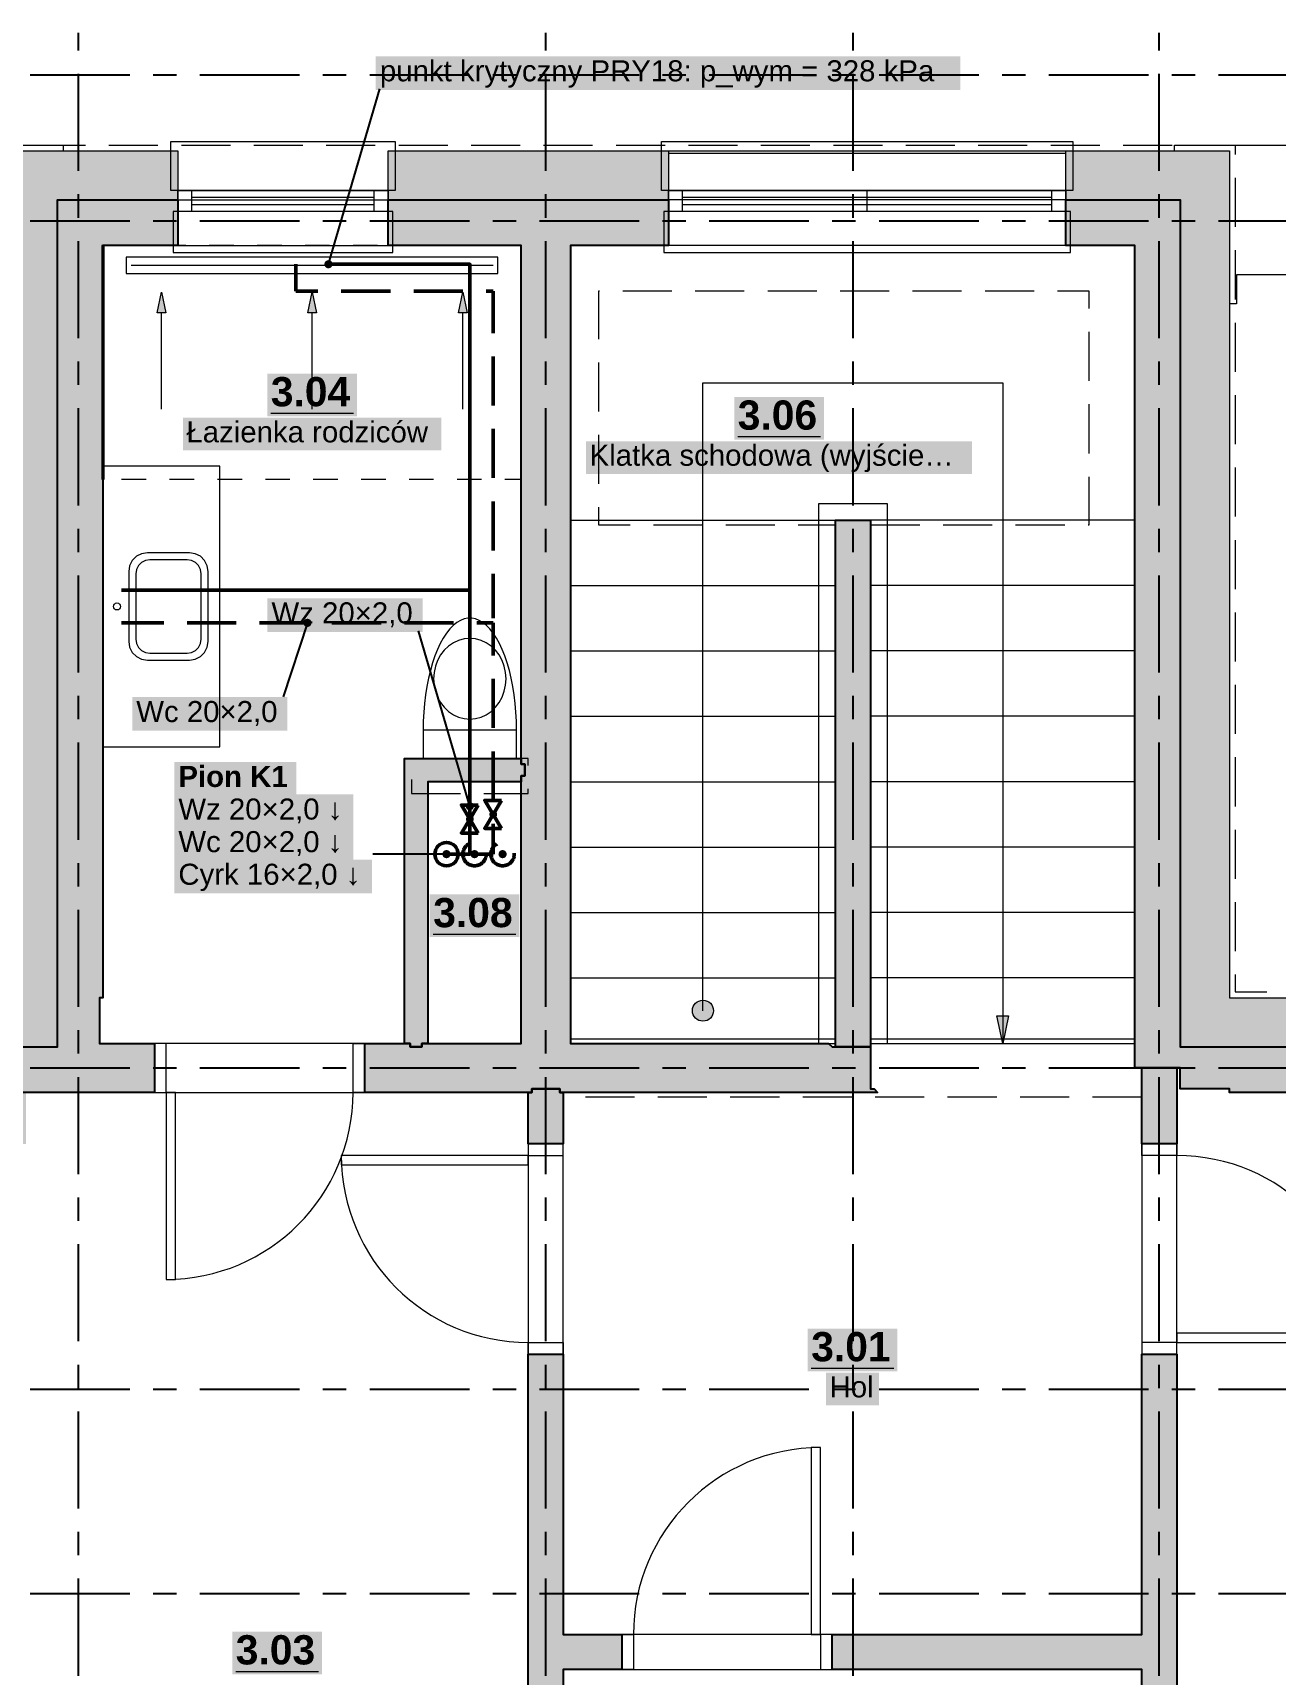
# Model space of a CAD drawing. Header units: metres. Extents: x -3.2 to 18.6, y -2.1 to 9.6.
# Drawn here: x 3.68 to 9, y 2.53 to 9.56 of the extents above; entities that cross this region are included whole.
import ezdxf

# ---------------------------------------------------------------- set-up
doc = ezdxf.new("R2010")
doc.units = ezdxf.units.M
for name, pattern in [('KRESKOWA', [5.25, 4.2, -1.05]), ('KRESKOWA_DROBNA', [3.15, 2.1, -1.05]), ('PUNKTOWA', [10.5, 8.4, -1.05, 0, -1.05]), ('PUNKTOWA_KROTKA', [6.3, 4.2, -1.05, 0, -1.05])]:
    doc.linetypes.add(name, pattern=pattern)
doc.layers.add('A-MASKA', color=7, linetype='Continuous', lineweight=18)
doc.layers.add('S-OPISY', color=2, linetype='Continuous', lineweight=25)
for name, color, linetype, lineweight, true_color in [('I-OSIE', 8, 'PUNKTOWA', 18, 0x7a7a7a), ('I-PODKLAD', 8, 'Continuous', 18, 0x9a9a9a), ('I-PODKLAD-SCIANY', 8, 'Continuous', 25, 0x6e6e6e), ('I-PODKLAD-WYPELN', 254, 'Continuous', 18, 0xe6e6e6), ('I-POMIESZCZENIA', 8, 'Continuous', 25, 0x4a4a4a), ('S-CWU', 1, 'KRESKOWA', 35, 0xd00000), ('S-CYRK', 6, 'PUNKTOWA_KROTKA', 25, 0xb000b0), ('S-URZADZENIA', 2, 'Continuous', 35, 0x303030), ('S-WODA', 5, 'Continuous', 35, 0x0050c8)]:
    doc.layers.add(name, color=color, linetype=linetype, lineweight=lineweight, true_color=true_color)
doc.styles.add('PL_ARIAL', font='arial.ttf')
doc.styles.add('PL_ARIAL_B', font='arialbd.ttf')

msp = doc.modelspace()

# ---------------------------------------------------------------- hatches: boundary and pattern name
at = {"layer": 'A-MASKA', "true_color": 0xffffff}
for points in [[(5.1475, 9.3105), (7.6486, 9.3105), (7.6486, 9.4553), (5.1475, 9.4553)], [(4.6832, 7.9145), (5.0668, 7.9145), (5.0668, 8.097), (4.6832, 8.097)], [(6.6812, 7.8144), (7.0648, 7.8144), (7.0648, 7.9969), (6.6812, 7.9969)], [(4.3219, 7.7677), (5.4281, 7.7677), (5.4281, 7.9075), (4.3219, 7.9075)], [(6.0474, 7.6676), (7.6986, 7.6676), (7.6986, 7.8074), (6.0474, 7.8074)], [(4.6835, 6.9905), (5.3475, 6.9905), (5.3475, 7.1353), (4.6835, 7.1353)], [(4.105, 6.5681), (4.769, 6.5681), (4.769, 6.7129), (4.105, 6.7129)], [(4.2851, 6.2902), (4.8071, 6.2902), (4.8071, 6.435), (4.2851, 6.435)], [(4.2851, 6.1507), (5.0508, 6.1507), (5.0508, 6.2955), (4.2851, 6.2955)], [(4.2851, 6.0112), (5.0508, 6.0112), (5.0508, 6.156), (4.2851, 6.156)], [(4.2851, 5.8717), (5.1308, 5.8717), (5.1308, 6.0165), (4.2851, 6.0165)], [(5.3782, 5.685), (5.7618, 5.685), (5.7618, 5.8675), (5.3782, 5.8675)], [(6.9957, 3.827), (7.3793, 3.827), (7.3793, 4.0095), (6.9957, 4.0095)], [(7.0744, 3.6802), (7.3006, 3.6802), (7.3006, 3.82), (7.0744, 3.82)], [(4.5332, 2.5295), (4.9168, 2.5295), (4.9168, 2.712), (4.5332, 2.712)]]:
    msp.add_hatch(color=7, dxfattribs=at).paths.add_polyline_path(points)
at = {"layer": 'I-PODKLAD-WYPELN', "true_color": 0xe4e4e4}
h = msp.add_hatch(color=7, dxfattribs=at)
h.paths.add_polyline_path([(-0.86, 4.985), (-0.86, 4.985), (-0.86, 3.7), (-0.86, 3.7), (-0.86, 3.7), (-0.885, 3.7), (-0.885, 3.7), (-0.885, 3.7), (-0.885, 3.7), (-1.1, 3.7), (-1.1, 3.7), (-1.1, 3.7), (-1.1, 3.7), (-1.1, 3.7), (-1.1, 3.7), (-1.1, 3.7), (-1.1, 3.7), (-1.296, 3.7), (-1.296, 3.7), (-1.296, 3.7), (-1.296, 3.7), (-1.3, 3.7), (-1.3, 5.425), (-1.3, 5.425), (-1.3, 5.425), (-1.3, 5.425), (3.575, 5.425), (3.575, 9.05), (4.3, 9.05), (4.3, 8.84), (4.3, 8.645), (3.98, 8.645), (3.98, 5.425), (3.965, 5.425), (3.965, 5.425), (3.965, 5.425), (3.965, 5.425), (3.965, 5.425), (3.965, 5.425), (3.965, 5.425), (3.965, 5.425), (3.965, 5.425), (3.965, 5.425), (3.965, 5.425), (3.965, 5.23), (3.965, 5.23), (3.965, 5.23), (3.965, 5.23), (3.965, 5.23), (4.2, 5.23), (4.2, 5.23), (4.2, 5.23), (4.2, 5.23), (4.2, 5.23), (4.2, 5.035), (4.2, 5.035), (4.2, 5.035), (4.2, 5.02), (4.2, 5.02), (4.2, 5.02), (3.875, 5.02), (3.875, 5.02), (3.875, 5.02), (3.875, 5.02), (3.875, 5.02), (3.65, 5.02), (3.65, 5.02), (3.65, 5.02), (3.65, 4.8), (3.65, 4.8), (3.65, 4.8), (3.635, 4.8), (3.635, 4.8), (3.635, 4.8), (3.635, 4.8), (3.5, 4.8), (3.5, 4.8), (3.5, 4.8), (3.5, 4.8), (3.5, 4.8), (3.5, 5.02), (3.5, 5.02), (3.5, 5.02), (3.5, 5.02), (3.5, 5.02), (-0.895, 5.02), (-0.895, 5.02), (-0.895, 5.02), (-0.8975, 5.0225), (-0.885, 5.01), (-0.885, 5.01), (-0.885, 5.01), (-0.86, 4.985)])
h.paths.add_polyline_path([(3.875, 5.215), (3.875, 5.215), (3.875, 5.215), (3.875, 5.215), (3.875, 5.215), (3.875, 5.215), (3.875, 5.215), (3.875, 5.215)], flags=0)
h.paths.add_polyline_path([(3.875, 5.035), (3.875, 5.035), (3.875, 5.035)], flags=0)
h.paths.add_polyline_path([(-1.1, 5.225), (-1.1, 5.225), (-1.1, 5.225), (-1.1, 5.215), (-1.1, 5.215), (-1.1, 5.215), (-1.1, 5.215), (-1.1, 5.215), (-1.09, 5.215), (-1.09, 5.215), (-1.09, 5.215)], flags=0)
h.paths.add_polyline_path([(-0.9, 5.215), (-0.9, 5.215), (-0.9, 5.215), (-0.9, 5.215), (-0.9, 5.215), (-0.9, 5.215), (-0.9, 5.215), (-0.9, 5.215)], flags=0)
h.paths.add_polyline_path([(-1.296, 5.421), (-1.296, 5.421), (-1.296, 5.421), (-1.296, 5.421), (-1.29, 5.415)], flags=0)
h.paths.add_polyline_path([(-1.2129, 5.3379), (-1.116, 5.241), (-1.1004, 5.2254), (-1.29, 5.415)], flags=0)
h.paths.add_polyline_path([(3.785, 5.425), (3.785, 5.425), (3.785, 5.425), (3.785, 5.425)], flags=0)
h.paths.add_polyline_path([(3.785, 5.215), (3.785, 5.215), (3.785, 5.215), (3.785, 5.215)], flags=0)
h = msp.add_hatch(color=7, dxfattribs=at)
h.paths.add_polyline_path([(5.1, 5.02), (5.1, 5.035), (5.1, 5.035), (5.1, 5.035), (5.1, 5.035), (5.1, 5.23), (5.1, 5.23), (5.1, 5.23), (5.1, 5.23), (5.1, 5.23), (5.27, 5.23), (5.27, 6.45), (5.77, 6.45), (5.77, 8.645), (5.77, 8.645), (5.77, 8.645), (5.77, 8.645), (5.77, 8.645), (5.2, 8.645), (5.2, 8.84), (5.2, 9.05), (6.4, 9.05), (6.4, 8.84), (6.4, 8.645), (5.98, 8.645), (5.98, 8.645), (5.98, 8.645), (5.98, 5.23), (5.98, 5.23), (5.98, 5.23), (7.085, 5.23), (7.085, 5.23), (7.085, 5.23), (7.085, 5.23), (7.085, 5.23), (7.1, 5.215), (7.1, 5.215), (7.1, 5.215), (7.1, 5.215), (7.1, 5.215), (7.1, 5.215), (7.1, 5.215), (7.1, 5.215), (7.1, 5.215), (7.1, 5.215), (7.1, 5.215), (7.1, 5.215), (7.115, 5.215), (7.115, 7.47), (7.265, 7.47), (7.265, 5.215), (7.265, 5.215), (7.265, 5.215), (7.265, 5.215), (7.265, 5.215), (7.265, 5.215), (7.265, 5.035), (7.265, 5.035), (7.265, 5.035), (7.265, 5.035), (7.265, 5.035), (7.265, 5.035), (7.265, 5.035), (7.265, 5.035), (7.265, 5.035), (7.265, 5.035), (7.265, 5.035), (7.265, 5.035), (7.265, 5.035), (7.265, 5.035), (7.265, 5.035), (7.265, 5.035), (7.265, 5.035), (7.28, 5.035), (7.28, 5.035), (7.28, 5.035), (7.295, 5.02), (7.295, 5.02), (7.295, 5.02), (5.95, 5.02), (5.95, 5.02), (5.95, 5.02), (5.95, 4.8), (5.95, 4.8), (5.95, 4.8), (5.935, 4.8), (5.935, 4.8), (5.935, 4.8), (5.935, 4.8), (5.8, 4.8), (5.8, 4.8), (5.8, 4.8), (5.8, 4.8), (5.8, 4.8), (5.8, 5.02), (5.8, 5.02), (5.8, 5.02), (5.8, 5.02), (5.8, 5.02), (5.1, 5.02), (5.1, 5.02)])
h.paths.add_polyline_path([(5.77, 5.23), (5.77, 5.23), (5.77, 6.35), (5.37, 6.35), (5.37, 5.23), (5.77, 5.23), (5.77, 5.23), (5.77, 5.23)], flags=0)
h = msp.add_hatch(color=7, dxfattribs=at)
h.paths.add_polyline_path([(8.8, 5.02), (8.8, 5.02), (8.8, 5.035), (8.8, 5.035), (8.8, 5.035), (8.8, 5.035), (8.8, 5.035), (8.8, 5.035), (8.8, 5.035), (8.8, 5.035), (8.8, 5.035), (8.8, 5.035), (8.8, 5.035), (8.8, 5.035), (8.8, 5.035), (8.8, 5.035), (8.8, 5.035), (8.8, 5.035), (8.8, 5.035), (8.59, 5.035), (8.59, 5.035), (8.59, 5.035), (8.59, 5.125), (8.59, 5.125), (8.59, 5.125), (8.575, 5.125), (8.575, 4.8), (8.56, 4.8), (8.425, 4.8), (8.425, 5.125), (8.395, 5.125), (8.395, 5.125), (8.395, 5.125), (8.395, 8.645), (8.395, 8.645), (8.395, 8.645), (8.395, 8.645), (8.1, 8.645), (8.1, 8.84), (8.1, 9.05), (8.8, 9.05), (8.8, 5.425), (8.8, 5.425), (8.8, 5.425), (12.3, 5.425), (12.3, 5.425), (12.3, 5.425), (12.3, 5.425), (12.3, 3.1), (12.29, 3.1), (12.09, 3.1), (12.09, 3.1), (12.09, 3.1), (12.09, 3.1), (11.895, 3.1), (11.895, 3.1), (11.895, 3.1), (11.895, 5.02), (11.895, 5.02), (11.895, 5.02), (11.895, 5.02), (11.895, 5.02), (11.895, 5.02), (8.8, 5.02)])
h.paths.add_polyline_path([(11.91, 5.215), (11.91, 5.215), (11.91, 5.215), (11.91, 5.215), (11.91, 5.215)], flags=0)
h.paths.add_polyline_path([(12.09, 5.215), (12.09, 5.215), (12.09, 5.215), (12.09, 5.215), (12.09, 5.215), (12.09, 5.215)], flags=0)
h.paths.add_polyline_path([(8.59, 5.215), (8.59, 5.215), (8.59, 5.215), (8.59, 5.215)], flags=0)
h.paths.add_polyline_path([(8.8, 5.215), (8.8, 5.215), (8.8, 5.215), (8.8, 5.215)], flags=0)
h.paths.add_polyline_path([(8.41, 8.66), (8.41, 8.66), (8.41, 8.66), (8.41, 8.66)], flags=0)
h.paths.add_polyline_path([(8.59, 8.66), (8.59, 8.66), (8.59, 8.66), (8.59, 8.66)], flags=0)
at = {"layer": 'I-PODKLAD-WYPELN', "true_color": 0xcfcfcf}
for points in [[(4.23, 8.445), (4.2487, 8.357), (4.2113, 8.357)], [(4.875, 8.445), (4.8937, 8.357), (4.8563, 8.357)], [(5.52, 8.445), (5.5387, 8.357), (5.5013, 8.357)], [(7.83, 5.2301), (7.8051, 5.3475), (7.8549, 5.3475)]]:
    msp.add_hatch(color=7, dxfattribs=at).paths.add_polyline_path(points)
at = {"layer": 'I-PODKLAD-WYPELN', "true_color": 0xffffff}
msp.add_hatch(color=7, dxfattribs=at).paths.add_polyline_path([(6.5925, 5.37), (6.5923, 5.3656), (6.5916, 5.3612), (6.5906, 5.3569), (6.5891, 5.3528), (6.5872, 5.3488), (6.5849, 5.345), (6.5823, 5.3415), (6.5793, 5.3382), (6.576, 5.3352), (6.5725, 5.3326), (6.5687, 5.3303), (6.5647, 5.3284), (6.5606, 5.3269), (6.5563, 5.3259), (6.5519, 5.3252), (6.5475, 5.325), (6.5431, 5.3252), (6.5387, 5.3259), (6.5344, 5.3269), (6.5303, 5.3284), (6.5263, 5.3303), (6.5225, 5.3326), (6.519, 5.3352), (6.5157, 5.3382), (6.5127, 5.3415), (6.5101, 5.345), (6.5078, 5.3488), (6.5059, 5.3528), (6.5044, 5.3569), (6.5034, 5.3612), (6.5027, 5.3656), (6.5025, 5.37), (6.5027, 5.3744), (6.5034, 5.3788), (6.5044, 5.3831), (6.5059, 5.3872), (6.5078, 5.3912), (6.5101, 5.395), (6.5127, 5.3985), (6.5157, 5.4018), (6.519, 5.4048), (6.5225, 5.4074), (6.5263, 5.4097), (6.5303, 5.4116), (6.5344, 5.4131), (6.5387, 5.4141), (6.5431, 5.4148), (6.5475, 5.415), (6.5519, 5.4148), (6.5563, 5.4141), (6.5606, 5.4131), (6.5647, 5.4116), (6.5687, 5.4097), (6.5725, 5.4074), (6.576, 5.4048), (6.5793, 5.4018), (6.5823, 5.3985), (6.5849, 5.395), (6.5872, 5.3912), (6.5891, 5.3872), (6.5906, 5.3831), (6.5916, 5.3788), (6.5923, 5.3744)])
at = {"layer": 'I-PODKLAD-WYPELN', "true_color": 0xe4e4e4}
h = msp.add_hatch(color=7, dxfattribs=at)
h.paths.add_polyline_path([(5.3, 0.105), (5.8, 0.105), (5.8, 0.105), (5.8, 0.105), (5.8, 0.105), (5.8, 0.105), (5.8, 2.625), (5.8, 2.625), (5.8, 2.625), (5.8, 2.625), (5.8, 2.625), (5.8, 2.625), (5.8, 2.625), (5.8, 2.625), (5.8, 2.625), (5.8, 3.9), (5.8, 3.9), (5.8, 3.9), (5.8, 3.9), (5.8, 3.9), (5.935, 3.9), (5.935, 3.9), (5.935, 3.9), (5.95, 3.9), (5.95, 3.9), (5.95, 3.9), (5.95, 2.7), (6.2, 2.7), (6.2, 2.565), (6.2, 2.55), (5.95, 2.55), (5.95, 0.105), (5.95, 0.105), (5.95, 0.105), (8.425, 0.105), (8.425, 2.55), (7.1, 2.55), (7.1, 2.565), (7.1, 2.7), (8.425, 2.7), (8.425, 3.9), (8.56, 3.9), (8.575, 3.9), (8.575, 2.625), (8.575, 0.105), (9, 0.105), (9, 0.105), (9, 0.105), (9, -0.09), (9, -0.09), (9, -0.09), (9, -0.09), (9, -0.29), (9, -0.3), (5.3, -0.3), (5.3, -0.29), (5.3, -0.09), (5.3, -0.09), (5.3, -0.09), (5.3, -0.09), (5.3, 0.105), (5.3, 0.105)])
h.paths.add_polyline_path([(5.935, 2.625), (5.935, 2.625), (5.935, 2.625), (5.935, 2.625), (5.935, 2.625), (5.935, 2.625), (5.935, 2.625), (5.935, 2.625), (5.935, 2.625)], flags=0)
at = {"layer": 'S-CWU', "true_color": 0x000000}
msp.add_hatch(color=7, dxfattribs=at).paths.add_polyline_path([(5.5875, 6.04), (5.5869, 6.0445), (5.5852, 6.0488), (5.5824, 6.0524), (5.5788, 6.0552), (5.5745, 6.0569), (5.57, 6.0575), (5.5655, 6.0569), (5.5613, 6.0552), (5.5576, 6.0524), (5.5548, 6.0488), (5.5531, 6.0445), (5.5525, 6.04), (5.5531, 6.0355), (5.5548, 6.0312), (5.5576, 6.0276), (5.5613, 6.0248), (5.5655, 6.0231), (5.57, 6.0225), (5.5745, 6.0231), (5.5788, 6.0248), (5.5824, 6.0276), (5.5852, 6.0312), (5.5869, 6.0355)])
at = {"layer": 'S-CYRK', "true_color": 0x000000}
msp.add_hatch(color=7, dxfattribs=at).paths.add_polyline_path([(5.7075, 6.04), (5.7069, 6.0445), (5.7052, 6.0488), (5.7024, 6.0524), (5.6988, 6.0552), (5.6945, 6.0569), (5.69, 6.0575), (5.6855, 6.0569), (5.6813, 6.0552), (5.6776, 6.0524), (5.6748, 6.0488), (5.6731, 6.0445), (5.6725, 6.04), (5.6731, 6.0355), (5.6748, 6.0312), (5.6776, 6.0276), (5.6813, 6.0248), (5.6855, 6.0231), (5.69, 6.0225), (5.6945, 6.0231), (5.6988, 6.0248), (5.7024, 6.0276), (5.7052, 6.0312), (5.7069, 6.0355)])
at = {"layer": 'S-OPISY', "true_color": 0x000000}
for points in [[(4.9625, 8.565), (4.9619, 8.5695), (4.9602, 8.5737), (4.9574, 8.5774), (4.9538, 8.5802), (4.9495, 8.5819), (4.945, 8.5825), (4.9405, 8.5819), (4.9363, 8.5802), (4.9326, 8.5774), (4.9298, 8.5737), (4.9281, 8.5695), (4.9275, 8.565), (4.9281, 8.5605), (4.9298, 8.5563), (4.9326, 8.5526), (4.9363, 8.5498), (4.9405, 8.5481), (4.945, 8.5475), (4.9495, 8.5481), (4.9538, 8.5498), (4.9574, 8.5526), (4.9602, 8.5563), (4.9619, 8.5605)], [(4.8725, 7.03), (4.8719, 7.0345), (4.8702, 7.0387), (4.8674, 7.0424), (4.8638, 7.0452), (4.8595, 7.0469), (4.855, 7.0475), (4.8505, 7.0469), (4.8463, 7.0452), (4.8426, 7.0424), (4.8398, 7.0387), (4.8381, 7.0345), (4.8375, 7.03), (4.8381, 7.0255), (4.8398, 7.0212), (4.8426, 7.0176), (4.8463, 7.0148), (4.8505, 7.0131), (4.855, 7.0125), (4.8595, 7.0131), (4.8638, 7.0148), (4.8674, 7.0176), (4.8702, 7.0212), (4.8719, 7.0255)], [(5.5675, 6.245), (5.5669, 6.2495), (5.5652, 6.2538), (5.5624, 6.2574), (5.5587, 6.2602), (5.5545, 6.2619), (5.55, 6.2625), (5.5455, 6.2619), (5.5412, 6.2602), (5.5376, 6.2574), (5.5348, 6.2538), (5.5331, 6.2495), (5.5325, 6.245), (5.5331, 6.2405), (5.5348, 6.2363), (5.5376, 6.2326), (5.5412, 6.2298), (5.5455, 6.2281), (5.55, 6.2275), (5.5545, 6.2281), (5.5587, 6.2298), (5.5624, 6.2326), (5.5652, 6.2363), (5.5669, 6.2405)], [(5.5875, 6.04), (5.5869, 6.0445), (5.5852, 6.0488), (5.5824, 6.0524), (5.5788, 6.0552), (5.5745, 6.0569), (5.57, 6.0575), (5.5655, 6.0569), (5.5613, 6.0552), (5.5576, 6.0524), (5.5548, 6.0488), (5.5531, 6.0445), (5.5525, 6.04), (5.5531, 6.0355), (5.5548, 6.0312), (5.5576, 6.0276), (5.5613, 6.0248), (5.5655, 6.0231), (5.57, 6.0225), (5.5745, 6.0231), (5.5788, 6.0248), (5.5824, 6.0276), (5.5852, 6.0312), (5.5869, 6.0355)]]:
    msp.add_hatch(color=7, dxfattribs=at).paths.add_polyline_path(points)
at = {"layer": 'S-URZADZENIA', "true_color": 0x000000}
for points in [[(5.5668, 6.19), (5.5655, 6.1964), (5.5619, 6.2019), (5.5564, 6.2055), (5.55, 6.2068), (5.5436, 6.2055), (5.5381, 6.2019), (5.5345, 6.1964), (5.5332, 6.19), (5.5345, 6.1836), (5.5381, 6.1781), (5.5436, 6.1745), (5.55, 6.1732), (5.5564, 6.1745), (5.5619, 6.1781), (5.5655, 6.1836)], [(5.6668, 6.21), (5.6655, 6.2164), (5.6619, 6.2219), (5.6564, 6.2255), (5.65, 6.2268), (5.6436, 6.2255), (5.6381, 6.2219), (5.6345, 6.2164), (5.6332, 6.21), (5.6345, 6.2036), (5.6381, 6.1981), (5.6436, 6.1945), (5.65, 6.1932), (5.6564, 6.1945), (5.6619, 6.1981), (5.6655, 6.2036)]]:
    msp.add_hatch(color=7, dxfattribs=at).paths.add_polyline_path(points)
at = {"layer": 'S-WODA', "true_color": 0x000000}
msp.add_hatch(color=7, dxfattribs=at).paths.add_polyline_path([(5.4675, 6.04), (5.4669, 6.0445), (5.4652, 6.0488), (5.4624, 6.0524), (5.4588, 6.0552), (5.4545, 6.0569), (5.45, 6.0575), (5.4455, 6.0569), (5.4413, 6.0552), (5.4376, 6.0524), (5.4348, 6.0488), (5.4331, 6.0445), (5.4325, 6.04), (5.4331, 6.0355), (5.4348, 6.0312), (5.4376, 6.0276), (5.4413, 6.0248), (5.4455, 6.0231), (5.45, 6.0225), (5.4545, 6.0231), (5.4588, 6.0248), (5.4624, 6.0276), (5.4652, 6.0312), (5.4669, 6.0355)])

# ---------------------------------------------------------------- linework, layer by layer
at = {"layer": 'I-OSIE', "linetype": 'PUNKTOWA', "lineweight": 25, "ltscale": 0.049477, "flags": 128}
for points in [[(3.875, -1.77), (3.875, 9.5553)], [(5.875, -1.77), (5.875, 9.5553)], [(7.19, -1.77), (7.19, 9.5553)], [(8.5, -1.77), (8.5, 9.5553)]]:
    msp.add_lwpolyline(points, dxfattribs=at)
at = {"layer": 'I-OSIE', "linetype": 'PUNKTOWA', "lineweight": 25, "ltscale": 0.050773, "flags": 128}
for points in [[(-2.87, 9.375), (13.55, 9.375)], [(-2.87, 8.75), (13.55, 8.75)], [(-2.87, 5.125), (13.55, 5.125)], [(-2.87, 3.75), (13.55, 3.75)], [(-2.87, 2.875), (13.55, 2.875)]]:
    msp.add_lwpolyline(points, dxfattribs=at)
at = {"layer": 'I-PODKLAD', "linetype": 'KRESKOWA', "lineweight": 13, "ltscale": 0.05, "flags": 128}
for points in [[(-1.335, 5.4255), (-1.335, 5.45), (3.55, 5.45), (3.55, 9.075), (8.825, 9.075), (8.825, 5.45), (12.325, 5.45), (12.325, 5.4255)], [(7.2655, 7.45), (8.2, 7.45), (8.2, 8.45), (6.1, 8.45), (6.1, 7.45), (7.1145, 7.45)], [(5.9805, 5.25), (7.1145, 5.25)], [(7.2655, 5.25), (8.3945, 5.25)], [(8.4245, 5), (5.9505, 5)]]:
    msp.add_lwpolyline(points, dxfattribs=at)
at = {"layer": 'I-PODKLAD', "lineweight": 13, "ltscale": 0.05}
for points in [[(-0.325, 5.4255), (-0.325, 9.075), (3.81, 9.075), (3.81, 9.0505)], [(8.565, 9.0505), (8.565, 9.075), (12.325, 9.075), (12.325, 5.19), (12.3005, 5.19)], [(6.4005, 9.05), (8.0995, 9.05)], [(6.4005, 9.04), (8.0995, 9.04)], [(4.3005, 8.84), (5.1995, 8.84)], [(8.0995, 8.84), (6.4005, 8.84)], [(4.3005, 8.645), (5.1995, 8.645)], [(8.0995, 8.645), (6.4005, 8.645)], [(11.645, 5.4255), (11.645, 5.455), (11.77, 5.455), (11.77, 5.735), (11.78, 5.735), (11.78, 8.53), (9.11, 8.53), (9.11, 8.52), (8.83, 8.52), (8.83, 8.395), (8.8005, 8.395)], [(6.5475, 5.37), (6.5475, 7.47), (6.5475, 8.0575), (7.83, 8.0575), (7.83, 7.47), (7.83, 5.2301)], [(7.044, 7.47), (7.044, 7.541)], [(7.044, 7.541), (7.336, 7.541)], [(7.336, 7.541), (7.336, 7.47)], [(5.9801, 7.47), (7.1149, 7.47)], [(7.044, 5.2301), (7.044, 7.47)], [(8.3949, 7.47), (7.2651, 7.47)], [(7.336, 7.47), (7.336, 5.23)], [(5.9801, 7.19), (7.1149, 7.19)], [(8.3949, 7.19), (7.2651, 7.19)], [(5.9801, 6.91), (7.1149, 6.91)], [(8.3949, 6.91), (7.2651, 6.91)], [(5.9801, 6.63), (7.1149, 6.63)], [(8.3949, 6.63), (7.2651, 6.63)], [(5.9801, 6.35), (7.1149, 6.35)], [(8.3949, 6.35), (7.2651, 6.35)], [(5.9801, 6.07), (7.1149, 6.07)], [(8.3949, 6.07), (7.2651, 6.07)], [(5.9801, 5.79), (7.1149, 5.79)], [(8.3949, 5.79), (7.2651, 5.79)], [(5.9801, 5.51), (7.1149, 5.51)], [(8.3949, 5.51), (7.2651, 5.51)], [(5.0995, 5.23), (4.2005, 5.23)], [(5.9805, 5.25), (7.1145, 5.25)], [(7.0857, 5.23), (7.1145, 5.23)], [(7.2655, 5.25), (8.3945, 5.25)], [(7.2655, 5.23), (8.3945, 5.23)], [(4.2005, 5.02), (5.0995, 5.02)], [(5.8, 4.7995), (5.8, 3.9005)], [(5.95, 3.9005), (5.95, 4.7995)], [(8.425, 4.7995), (8.425, 3.9005)], [(8.575, 3.9005), (8.575, 4.7995)], [(7.0995, 2.7), (6.2005, 2.7)], [(6.2005, 2.55), (7.0995, 2.55)]]:
    msp.add_lwpolyline(points, dxfattribs=at)
at = {"layer": 'I-PODKLAD', "lineweight": 18, "ltscale": 0.05}
for points in [[(5.23, 8.88), (4.27, 8.88), (4.27, 9.09), (5.23, 9.09)], [(8.13, 8.88), (6.37, 8.88), (6.37, 9.09), (8.13, 9.09)], [(5.2, 8.79), (4.3, 8.79), (4.3, 8.88), (5.2, 8.88)], [(8.1, 8.79), (6.4, 8.79), (6.4, 8.88), (8.1, 8.88)], [(5.22, 8.79), (4.28, 8.79), (4.28, 8.615), (5.22, 8.615)], [(8.12, 8.79), (6.38, 8.79), (6.38, 8.615), (8.12, 8.615)], [(3.985, 8.645), (3.975, 8.645), (3.975, 7.645), (3.985, 7.645)], [(5.67, 8.595), (4.08, 8.595), (4.08, 8.525), (5.67, 8.525)], [(4.23, 8.445), (4.2487, 8.357), (4.2113, 8.357)], [(4.875, 8.445), (4.8937, 8.357), (4.8563, 8.357)], [(5.52, 8.445), (5.5387, 8.357), (5.5013, 8.357)], [(3.98, 7.7), (3.98, 6.5), (4.48, 6.5), (4.48, 7.7)], [(4.09, 6.95), (4.0939, 6.9253), (4.1053, 6.903), (4.123, 6.8853), (4.1453, 6.8739), (4.17, 6.87), (4.35, 6.87), (4.3747, 6.8739), (4.397, 6.8853), (4.4147, 6.903), (4.4261, 6.9253), (4.43, 6.95), (4.43, 7.25), (4.4261, 7.2747), (4.4147, 7.297), (4.397, 7.3147), (4.3747, 7.3261), (4.35, 7.33), (4.17, 7.33), (4.1453, 7.3261), (4.123, 7.3147), (4.1053, 7.297), (4.0939, 7.2747), (4.09, 7.25)], [(4.12, 6.96), (4.1229, 6.9415), (4.1315, 6.9247), (4.1447, 6.9115), (4.1615, 6.9029), (4.18, 6.9), (4.34, 6.9), (4.3585, 6.9029), (4.3753, 6.9115), (4.3885, 6.9247), (4.3971, 6.9415), (4.4, 6.96), (4.4, 7.24), (4.3971, 7.2585), (4.3885, 7.2753), (4.3753, 7.2885), (4.3585, 7.2971), (4.34, 7.3), (4.18, 7.3), (4.1615, 7.2971), (4.1447, 7.2885), (4.1315, 7.2753), (4.1229, 7.2585), (4.12, 7.24)], [(5.705, 6.7908), (5.7031, 6.8178), (5.6974, 6.8442), (5.6881, 6.8692), (5.6754, 6.8924), (5.6596, 6.913), (5.6411, 6.9306), (5.6204, 6.9448), (5.5979, 6.9551), (5.5742, 6.9615), (5.55, 6.9636), (5.5258, 6.9615), (5.5021, 6.9551), (5.4796, 6.9448), (5.4589, 6.9306), (5.4404, 6.913), (5.4246, 6.8924), (5.4119, 6.8692), (5.4026, 6.8442), (5.3969, 6.8178), (5.395, 6.7908), (5.3969, 6.7638), (5.4026, 6.7374), (5.4119, 6.7124), (5.4246, 6.6892), (5.4404, 6.6686), (5.4589, 6.651), (5.4796, 6.6368), (5.5021, 6.6265), (5.5258, 6.6201), (5.55, 6.618), (5.5742, 6.6201), (5.5979, 6.6265), (5.6204, 6.6368), (5.6411, 6.651), (5.6596, 6.6686), (5.6754, 6.6892), (5.6881, 6.7124), (5.6974, 6.7374), (5.7031, 6.7638)], [(5.35, 6.45), (5.75, 6.45), (5.75, 6.57), (5.35, 6.57)], [(4.2, 5.02), (4.25, 5.02), (4.25, 5.23), (4.2, 5.23)], [(5.1, 5.02), (5.05, 5.02), (5.05, 5.23), (5.1, 5.23)], [(4.25, 5.02), (4.25, 4.22), (4.29, 4.22), (4.29, 5.02)], [(5.8, 4.8), (5.8, 4.75), (5.95, 4.75), (5.95, 4.8)], [(8.575, 4.8), (8.575, 4.75), (8.425, 4.75), (8.425, 4.8)], [(5.8, 4.75), (5, 4.75), (5, 4.71), (5.8, 4.71)], [(5.8, 3.9), (5.8, 3.95), (5.95, 3.95), (5.95, 3.9)], [(8.575, 3.9), (8.575, 3.95), (8.425, 3.95), (8.425, 3.9)], [(8.575, 3.95), (9.375, 3.95), (9.375, 3.99), (8.575, 3.99)], [(7.05, 2.7), (7.05, 3.5), (7.01, 3.5), (7.01, 2.7)], [(6.2, 2.7), (6.25, 2.7), (6.25, 2.55), (6.2, 2.55)], [(7.1, 2.7), (7.05, 2.7), (7.05, 2.55), (7.1, 2.55)]]:
    msp.add_lwpolyline(points, close=True, dxfattribs=at)
for points in [[(4.36, 8.79), (4.36, 8.88)], [(5.14, 8.79), (5.14, 8.88)], [(6.46, 8.79), (6.46, 8.88)], [(7.25, 8.79), (7.25, 8.88)], [(8.04, 8.79), (8.04, 8.88)], [(5.14, 8.8512), (4.36, 8.8512)], [(5.14, 8.8188), (4.36, 8.8188)], [(8.04, 8.8512), (6.46, 8.8512)], [(8.04, 8.8188), (6.46, 8.8188)], [(5.65, 8.56), (4.1, 8.56)], [(4.23, 7.945), (4.23, 8.355)], [(4.875, 7.945), (4.875, 8.355)], [(5.52, 7.945), (5.52, 8.355)], [(5.75, 6.57), (5.7494, 6.6086), (5.7474, 6.647), (5.7442, 6.6849), (5.7397, 6.722), (5.734, 6.7581), (5.7271, 6.7931), (5.719, 6.8265), (5.7099, 6.8584), (5.6997, 6.8883), (5.6885, 6.9162), (5.6765, 6.9418), (5.6636, 6.965), (5.65, 6.9857), (5.6357, 7.0037), (5.6209, 7.0188), (5.6056, 7.031), (5.59, 7.0403), (5.5741, 7.0465), (5.5581, 7.0496), (5.5419, 7.0496), (5.5259, 7.0465), (5.51, 7.0403), (5.4944, 7.031), (5.4791, 7.0188), (5.4643, 7.0037), (5.45, 6.9857), (5.4364, 6.965), (5.4235, 6.9418), (5.4115, 6.9162), (5.4003, 6.8883), (5.3901, 6.8584), (5.381, 6.8265), (5.3729, 6.7931), (5.366, 6.7581), (5.3603, 6.722), (5.3558, 6.6849), (5.3526, 6.647), (5.3506, 6.6086), (5.35, 6.57)]]:
    msp.add_lwpolyline(points, dxfattribs=at)
at = {"layer": 'I-PODKLAD', "linetype": 'KRESKOWA_DROBNA', "lineweight": 18, "ltscale": 0.05, "flags": 128}
msp.add_lwpolyline([(5.77, 8.645), (3.98, 8.645), (3.98, 7.645), (5.77, 7.645)], close=True, dxfattribs=at)
at = {"layer": 'I-PODKLAD', "linetype": 'KRESKOWA', "lineweight": 18, "ltscale": 0.05, "flags": 128}
msp.add_lwpolyline([(5.3, 6.3), (5.8, 6.3), (5.8, 6.45), (5.3, 6.45)], close=True, dxfattribs=at)
at = {"layer": 'I-PODKLAD', "lineweight": 13, "ltscale": 0.05}
msp.add_lwpolyline([(7.83, 5.2301), (7.8051, 5.3475), (7.8549, 5.3475)], close=True, dxfattribs=at)
for centre, radius in [((4.04, 7.1), 0.015), ((6.5475, 5.37), 0.045)]:
    msp.add_circle(centre, radius, dxfattribs=at)
for centre, start, end in [((4.25, 5.02), -90, 0), ((5.8, 4.75), -180, -90), ((8.575, 3.95), 0, 90), ((7.05, 2.7), -270, -180)]:
    msp.add_arc(centre, 0.8, start, end, dxfattribs=at)
at = {"layer": 'I-PODKLAD-SCIANY', "lineweight": 13, "ltscale": 0.05}
for points in [[(3.575, 9.05), (4.3, 9.05), (4.3, 9.05), (4.3, 9.05), (4.3, 8.84), (4.3, 8.84), (4.3, 8.84), (3.785, 8.84), (3.785, 8.84), (3.785, 8.84), (3.785, 8.84), (3.785, 8.84), (3.785, 8.84), (3.785, 8.84), (3.785, 8.84), (3.785, 8.84), (3.785, 8.84), (3.785, 8.84), (3.785, 8.84), (3.785, 8.84), (3.785, 8.84), (3.785, 8.84), (3.785, 8.84), (3.785, 8.84), (3.785, 5.215), (3.785, 5.215), (3.785, 5.215), (-1.09, 5.215)], [(12.09, 5.215), (8.59, 5.215), (8.59, 5.215), (8.59, 5.215), (8.59, 8.84), (8.59, 8.84), (8.59, 8.84), (8.59, 8.84), (8.59, 8.84), (8.59, 8.84), (8.59, 8.84), (8.59, 8.84), (8.59, 8.84), (8.59, 8.84), (8.59, 8.84), (8.59, 8.84), (8.59, 8.84), (8.59, 8.84), (8.59, 8.84), (8.59, 8.84), (8.59, 8.84), (8.1, 8.84), (8.1, 8.84), (8.1, 8.84), (8.1, 9.05), (8.1, 9.05), (8.1, 9.05), (8.8, 9.05), (8.8, 9.05), (8.8, 9.05), (8.8, 5.425), (8.8, 5.425), (8.8, 5.425), (8.8, 5.425), (8.8, 5.425), (8.8, 5.425), (8.8, 5.425), (8.8, 5.425), (8.8, 5.425), (8.8, 5.425), (8.8, 5.425), (8.8, 5.425), (8.8, 5.425), (8.8, 5.425), (8.8, 5.425), (8.8, 5.425), (8.8, 5.425), (12.3, 5.425)]]:
    msp.add_lwpolyline(points, dxfattribs=at)
msp.add_lwpolyline([(5.2, 8.84), (5.2, 8.84), (5.2, 9.05), (5.2, 9.05), (5.2, 9.05), (6.4, 9.05), (6.4, 9.05), (6.4, 9.05), (6.4, 8.84), (6.4, 8.84), (6.4, 8.84), (5.2, 8.84)], close=True, dxfattribs=at)
at = {"layer": 'I-PODKLAD-SCIANY', "lineweight": 25, "ltscale": 0.05}
for points in [[(-0.9, 5.215), (3.785, 5.215), (3.785, 5.215), (3.785, 5.215), (3.785, 5.215), (3.785, 5.215), (3.785, 5.215), (3.785, 5.215), (3.785, 5.215), (3.785, 5.215), (3.785, 5.215), (3.785, 5.215), (3.785, 5.215), (3.785, 5.215), (3.785, 5.215), (3.785, 5.215), (3.785, 5.215), (3.785, 5.215), (3.785, 8.84), (3.785, 8.84), (3.785, 8.84), (4.3, 8.84), (4.3, 8.84), (4.3, 8.84), (4.3, 8.645), (4.3, 8.645), (4.3, 8.645), (3.98, 8.645), (3.98, 8.645), (3.98, 8.645), (3.98, 8.645), (3.98, 8.645), (3.98, 8.645), (3.98, 8.645), (3.98, 8.645), (3.98, 8.645), (3.98, 8.645), (3.98, 8.645), (3.98, 8.645), (3.98, 8.645), (3.98, 8.645), (3.98, 8.645), (3.98, 8.645), (3.98, 8.645), (3.98, 5.425), (3.98, 5.425), (3.98, 5.425), (3.965, 5.425), (3.965, 5.425), (3.965, 5.425), (3.965, 5.425), (3.965, 5.425), (3.965, 5.425), (3.965, 5.425), (3.965, 5.425), (3.965, 5.425), (3.965, 5.425), (3.965, 5.425), (3.965, 5.425), (3.965, 5.425), (3.965, 5.425), (3.965, 5.425), (3.965, 5.425), (3.965, 5.425), (3.965, 5.23), (3.965, 5.23), (3.965, 5.23), (3.965, 5.23), (3.965, 5.23), (3.965, 5.23), (3.965, 5.23), (3.965, 5.23), (3.965, 5.23), (3.965, 5.23), (3.965, 5.23), (3.965, 5.23), (3.965, 5.23), (3.965, 5.23), (3.965, 5.23), (3.965, 5.23), (3.965, 5.23), (4.2, 5.23), (4.2, 5.23), (4.2, 5.23), (4.2, 5.23), (4.2, 5.23), (4.2, 5.02), (4.2, 5.02), (4.2, 5.02), (3.635, 5.02)], [(11.895, 5.02), (8.8, 5.02), (8.8, 5.02), (8.8, 5.02), (8.8, 5.02), (8.8, 5.035), (8.8, 5.035), (8.8, 5.035), (8.8, 5.035), (8.8, 5.035), (8.8, 5.035), (8.8, 5.035), (8.8, 5.035), (8.8, 5.035), (8.8, 5.035), (8.8, 5.035), (8.8, 5.035), (8.8, 5.035), (8.8, 5.035), (8.8, 5.035), (8.8, 5.035), (8.8, 5.035), (8.59, 5.035), (8.59, 5.035), (8.59, 5.035), (8.59, 5.035), (8.59, 5.125), (8.59, 5.125), (8.59, 5.125), (8.59, 5.125), (8.59, 5.125), (8.59, 5.125), (8.59, 5.125), (8.59, 5.125), (8.59, 5.125), (8.59, 5.125), (8.59, 5.125), (8.59, 5.125), (8.59, 5.125), (8.59, 5.125), (8.59, 5.125), (8.59, 5.125), (8.59, 5.125), (8.395, 5.125), (8.395, 5.125), (8.395, 5.125), (8.395, 5.125), (8.395, 8.645), (8.395, 8.645), (8.395, 8.645), (8.395, 8.645), (8.395, 8.645), (8.395, 8.645), (8.395, 8.645), (8.395, 8.645), (8.395, 8.645), (8.395, 8.645), (8.395, 8.645), (8.395, 8.645), (8.395, 8.645), (8.395, 8.645), (8.395, 8.645), (8.395, 8.645), (8.395, 8.645), (8.1, 8.645), (8.1, 8.645), (8.1, 8.645), (8.1, 8.84), (8.1, 8.84), (8.1, 8.84), (8.59, 8.84), (8.59, 8.84), (8.59, 8.84), (8.59, 5.215), (8.59, 5.215), (8.59, 5.215), (8.59, 5.215), (8.59, 5.215), (8.59, 5.215), (8.59, 5.215), (8.59, 5.215), (8.59, 5.215), (8.59, 5.215), (8.59, 5.215), (8.59, 5.215), (8.59, 5.215), (8.59, 5.215), (8.59, 5.215), (8.59, 5.215), (8.59, 5.215), (12.09, 5.215)], [(5.8, 0.105), (5.8, 2.625), (5.8, 2.625), (5.8, 2.625), (5.8, 2.625), (5.8, 3.9), (5.8, 3.9), (5.8, 3.9), (5.8, 3.9), (5.8, 3.9), (5.95, 3.9), (5.95, 3.9), (5.95, 3.9), (5.95, 2.7), (5.95, 2.7), (5.95, 2.7), (5.95, 2.7), (5.95, 2.7), (5.95, 2.7), (5.95, 2.7), (5.95, 2.7), (5.95, 2.7), (5.95, 2.7), (5.95, 2.7), (5.95, 2.7), (5.95, 2.7), (5.95, 2.7), (5.95, 2.7), (5.95, 2.7), (5.95, 2.7), (6.2, 2.7), (6.2, 2.7), (6.2, 2.7), (6.2, 2.55), (6.2, 2.55), (6.2, 2.55), (5.95, 2.55), (5.95, 2.55), (5.95, 2.55), (5.95, 2.55), (5.95, 2.55), (5.95, 2.55), (5.95, 2.55), (5.95, 2.55), (5.95, 2.55), (5.95, 2.55), (5.95, 2.55), (5.95, 2.55), (5.95, 2.55), (5.95, 2.55), (5.95, 2.55), (5.95, 2.55), (5.95, 2.55), (5.95, 0.105)], [(8.425, 0.105), (8.425, 2.55), (8.425, 2.55), (8.425, 2.55), (8.425, 2.55), (8.425, 2.55), (8.425, 2.55), (8.425, 2.55), (8.425, 2.55), (8.425, 2.55), (8.425, 2.55), (8.425, 2.55), (8.425, 2.55), (8.425, 2.55), (8.425, 2.55), (8.425, 2.55), (8.425, 2.55), (8.425, 2.55), (7.1, 2.55), (7.1, 2.55), (7.1, 2.55), (7.1, 2.7), (7.1, 2.7), (7.1, 2.7), (8.425, 2.7), (8.425, 2.7), (8.425, 2.7), (8.425, 2.7), (8.425, 2.7), (8.425, 2.7), (8.425, 2.7), (8.425, 2.7), (8.425, 2.7), (8.425, 2.7), (8.425, 2.7), (8.425, 2.7), (8.425, 2.7), (8.425, 2.7), (8.425, 2.7), (8.425, 2.7), (8.425, 2.7), (8.425, 3.9), (8.425, 3.9), (8.425, 3.9), (8.575, 3.9), (8.575, 3.9), (8.575, 3.9), (8.575, 0.105)]]:
    msp.add_lwpolyline(points, dxfattribs=at)
for points in [[(5.1, 5.035), (5.1, 5.23), (5.1, 5.23), (5.1, 5.23), (5.1, 5.23), (5.1, 5.23), (5.295, 5.23), (5.295, 5.23), (5.295, 5.23), (5.295, 5.23), (5.295, 5.23), (5.295, 5.215), (5.295, 5.215), (5.295, 5.215), (5.295, 5.215), (5.295, 5.215), (5.295, 5.215), (5.295, 5.215), (5.295, 5.215), (5.295, 5.215), (5.295, 5.215), (5.295, 5.215), (5.295, 5.215), (5.295, 5.215), (5.295, 5.215), (5.295, 5.215), (5.295, 5.215), (5.295, 5.215), (5.345, 5.215), (5.345, 5.215), (5.345, 5.215), (5.345, 5.215), (5.345, 5.215), (5.345, 5.215), (5.345, 5.215), (5.345, 5.215), (5.345, 5.215), (5.345, 5.215), (5.345, 5.215), (5.345, 5.215), (5.345, 5.215), (5.345, 5.215), (5.345, 5.215), (5.345, 5.215), (5.345, 5.215), (5.345, 5.23), (5.345, 5.23), (5.345, 5.23), (5.345, 5.23), (5.345, 5.23), (5.77, 5.23), (5.77, 5.23), (5.77, 5.23), (5.77, 5.23), (5.77, 5.23), (5.77, 5.23), (5.77, 5.23), (5.77, 5.23), (5.77, 5.23), (5.77, 5.23), (5.77, 5.23), (5.77, 5.23), (5.77, 5.23), (5.77, 5.23), (5.77, 5.23), (5.77, 5.23), (5.77, 5.23), (5.77, 6.375), (5.77, 6.375), (5.77, 6.375), (5.77, 6.375), (5.77, 6.375), (5.785, 6.375), (5.785, 6.375), (5.785, 6.375), (5.785, 6.375), (5.785, 6.375), (5.785, 6.375), (5.785, 6.375), (5.785, 6.375), (5.785, 6.375), (5.785, 6.375), (5.785, 6.375), (5.785, 6.375), (5.785, 6.375), (5.785, 6.375), (5.785, 6.375), (5.785, 6.375), (5.785, 6.375), (5.785, 6.425), (5.785, 6.425), (5.785, 6.425), (5.785, 6.425), (5.785, 6.425), (5.785, 6.425), (5.785, 6.425), (5.785, 6.425), (5.785, 6.425), (5.785, 6.425), (5.785, 6.425), (5.785, 6.425), (5.785, 6.425), (5.785, 6.425), (5.785, 6.425), (5.785, 6.425), (5.785, 6.425), (5.77, 6.425), (5.77, 6.425), (5.77, 6.425), (5.77, 6.425), (5.77, 6.425), (5.77, 8.645), (5.77, 8.645), (5.77, 8.645), (5.77, 8.645), (5.77, 8.645), (5.77, 8.645), (5.77, 8.645), (5.77, 8.645), (5.77, 8.645), (5.77, 8.645), (5.77, 8.645), (5.77, 8.645), (5.77, 8.645), (5.77, 8.645), (5.77, 8.645), (5.77, 8.645), (5.77, 8.645), (5.2, 8.645), (5.2, 8.645), (5.2, 8.645), (5.2, 8.84), (5.2, 8.84), (5.2, 8.84), (6.4, 8.84), (6.4, 8.84), (6.4, 8.84), (6.4, 8.645), (6.4, 8.645), (6.4, 8.645), (5.98, 8.645), (5.98, 8.645), (5.98, 8.645), (5.98, 8.645), (5.98, 8.645), (5.98, 8.645), (5.98, 8.645), (5.98, 8.645), (5.98, 8.645), (5.98, 8.645), (5.98, 8.645), (5.98, 8.645), (5.98, 8.645), (5.98, 8.645), (5.98, 8.645), (5.98, 8.645), (5.98, 8.645), (5.98, 5.23), (5.98, 5.23), (5.98, 5.23), (5.98, 5.23), (5.98, 5.23), (5.98, 5.23), (5.98, 5.23), (5.98, 5.23), (5.98, 5.23), (5.98, 5.23), (5.98, 5.23), (5.98, 5.23), (5.98, 5.23), (5.98, 5.23), (5.98, 5.23), (5.98, 5.23), (5.98, 5.23), (7.085, 5.23), (7.085, 5.23), (7.085, 5.23), (7.085, 5.23), (7.085, 5.23), (7.1, 5.215), (7.1, 5.215), (7.1, 5.215), (7.1, 5.215), (7.1, 5.215), (7.1, 5.215), (7.1, 5.215), (7.1, 5.215), (7.1, 5.215), (7.265, 5.215), (7.265, 5.215), (7.265, 5.215), (7.265, 5.215), (7.265, 5.215), (7.265, 5.035), (7.265, 5.035), (7.265, 5.035), (7.265, 5.035), (7.265, 5.035), (7.265, 5.035), (7.265, 5.035), (7.265, 5.035), (7.265, 5.035), (7.265, 5.035), (7.265, 5.035), (7.265, 5.035), (7.265, 5.035), (7.265, 5.035), (7.265, 5.035), (7.265, 5.035), (7.265, 5.035), (7.28, 5.035), (7.28, 5.035), (7.28, 5.035), (7.295, 5.02), (7.295, 5.02), (7.295, 5.02), (7.295, 5.02), (5.935, 5.02), (5.935, 5.02), (5.935, 5.02), (5.935, 5.035), (5.935, 5.035), (5.935, 5.035), (5.935, 5.035), (5.935, 5.035), (5.935, 5.035), (5.935, 5.035), (5.935, 5.035), (5.935, 5.035), (5.935, 5.035), (5.935, 5.035), (5.935, 5.035), (5.935, 5.035), (5.935, 5.035), (5.935, 5.035), (5.935, 5.035), (5.935, 5.035), (5.815, 5.035), (5.815, 5.035), (5.815, 5.035), (5.815, 5.035), (5.815, 5.035), (5.815, 5.035), (5.815, 5.035), (5.815, 5.035), (5.815, 5.035), (5.815, 5.035), (5.815, 5.035), (5.815, 5.035), (5.815, 5.035), (5.815, 5.035), (5.815, 5.035), (5.815, 5.035), (5.815, 5.035), (5.815, 5.02), (5.815, 5.02), (5.815, 5.02), (5.1, 5.02), (5.1, 5.02), (5.1, 5.02), (5.1, 5.035)], [(7.115, 5.215), (7.115, 5.215), (7.115, 7.47), (7.115, 7.47), (7.115, 7.47), (7.265, 7.47), (7.265, 7.47), (7.265, 7.47), (7.265, 5.215), (7.265, 5.215), (7.265, 5.215), (7.115, 5.215)], [(5.27, 5.23), (5.27, 5.23), (5.27, 6.45), (5.27, 6.45), (5.27, 6.45), (5.77, 6.45), (5.77, 6.45), (5.77, 6.45), (5.77, 6.425), (5.77, 6.425), (5.77, 6.425), (5.77, 6.425), (5.77, 6.425), (5.77, 6.425), (5.77, 6.425), (5.77, 6.425), (5.77, 6.425), (5.77, 6.425), (5.77, 6.425), (5.77, 6.425), (5.77, 6.425), (5.77, 6.425), (5.77, 6.425), (5.77, 6.425), (5.77, 6.425), (5.785, 6.425), (5.785, 6.425), (5.785, 6.425), (5.785, 6.375), (5.785, 6.375), (5.785, 6.375), (5.77, 6.375), (5.77, 6.375), (5.77, 6.375), (5.77, 6.375), (5.77, 6.375), (5.77, 6.375), (5.77, 6.375), (5.77, 6.375), (5.77, 6.375), (5.77, 6.375), (5.77, 6.375), (5.77, 6.375), (5.77, 6.375), (5.77, 6.375), (5.77, 6.375), (5.77, 6.375), (5.77, 6.375), (5.77, 6.35), (5.77, 6.35), (5.77, 6.35), (5.37, 6.35), (5.37, 6.35), (5.37, 6.35), (5.37, 6.35), (5.37, 6.35), (5.37, 6.35), (5.37, 6.35), (5.37, 6.35), (5.37, 6.35), (5.37, 6.35), (5.37, 6.35), (5.37, 6.35), (5.37, 6.35), (5.37, 6.35), (5.37, 6.35), (5.37, 6.35), (5.37, 6.35), (5.37, 5.23), (5.37, 5.23), (5.37, 5.23), (5.345, 5.23), (5.345, 5.23), (5.345, 5.23), (5.345, 5.23), (5.345, 5.23), (5.345, 5.23), (5.345, 5.23), (5.345, 5.23), (5.345, 5.23), (5.345, 5.23), (5.345, 5.23), (5.345, 5.23), (5.345, 5.23), (5.345, 5.23), (5.345, 5.23), (5.345, 5.23), (5.345, 5.23), (5.345, 5.215), (5.345, 5.215), (5.345, 5.215), (5.295, 5.215), (5.295, 5.215), (5.295, 5.215), (5.295, 5.23), (5.295, 5.23), (5.295, 5.23), (5.295, 5.23), (5.295, 5.23), (5.295, 5.23), (5.295, 5.23), (5.295, 5.23), (5.295, 5.23), (5.295, 5.23), (5.295, 5.23), (5.295, 5.23), (5.295, 5.23), (5.295, 5.23), (5.295, 5.23), (5.295, 5.23), (5.295, 5.23), (5.27, 5.23)], [(8.425, 4.8), (8.425, 4.8), (8.425, 5.125), (8.425, 5.125), (8.425, 5.125), (8.575, 5.125), (8.575, 5.125), (8.575, 5.125), (8.575, 4.8), (8.575, 4.8), (8.575, 4.8), (8.425, 4.8)], [(5.8, 5.02), (5.8, 5.02), (5.8, 5.02), (5.8, 5.02), (5.8, 5.02), (5.815, 5.02), (5.815, 5.02), (5.815, 5.02), (5.815, 5.02), (5.815, 5.02), (5.815, 5.02), (5.815, 5.02), (5.815, 5.02), (5.815, 5.02), (5.815, 5.02), (5.815, 5.02), (5.815, 5.02), (5.815, 5.02), (5.815, 5.02), (5.815, 5.02), (5.815, 5.02), (5.815, 5.02), (5.815, 5.035), (5.815, 5.035), (5.815, 5.035), (5.815, 5.035), (5.815, 5.035), (5.935, 5.035), (5.935, 5.035), (5.935, 5.035), (5.935, 5.035), (5.935, 5.035), (5.935, 5.02), (5.935, 5.02), (5.935, 5.02), (5.935, 5.02), (5.935, 5.02), (5.935, 5.02), (5.935, 5.02), (5.935, 5.02), (5.935, 5.02), (5.935, 5.02), (5.935, 5.02), (5.935, 5.02), (5.935, 5.02), (5.935, 5.02), (5.935, 5.02), (5.935, 5.02), (5.935, 5.02), (5.95, 5.02), (5.95, 5.02), (5.95, 5.02), (5.95, 4.8), (5.95, 4.8), (5.95, 4.8), (5.8, 4.8), (5.8, 4.8), (5.8, 4.8), (5.8, 4.8), (5.8, 4.8)]]:
    msp.add_lwpolyline(points, close=True, dxfattribs=at)
at = {"layer": 'I-POMIESZCZENIA', "lineweight": 18, "ltscale": 0.05}
for points in [[(4.6982, 7.927), (5.0518, 7.927)], [(6.6962, 7.8269), (7.0498, 7.8269)], [(5.3932, 5.6975), (5.7468, 5.6975)], [(7.0107, 3.8395), (7.3643, 3.8395)], [(4.5482, 2.542), (4.9018, 2.542)]]:
    msp.add_lwpolyline(points, dxfattribs=at)
at = {"layer": 'S-CWU', "linetype": 'KRESKOWA', "lineweight": 50, "ltscale": 0.05, "flags": 128}
for points in [[(4.805, 8.565), (4.805, 8.45), (5.65, 8.45), (5.65, 7.05)], [(5.57, 6.04), (5.65, 6.04), (5.65, 7.03), (4.06, 7.03)]]:
    msp.add_lwpolyline(points, dxfattribs=at)
at = {"layer": 'S-CWU', "lineweight": 50, "ltscale": 0.05}
msp.add_circle((5.57, 6.04), 0.05, dxfattribs=at)
at = {"layer": 'S-CYRK', "lineweight": 50, "ltscale": 0.05}
msp.add_circle((5.69, 6.04), 0.05, dxfattribs=at)
at = {"layer": 'S-OPISY', "lineweight": 25, "ltscale": 0.05}
for points in [[(4.945, 8.565), (5.165, 9.3163)], [(4.855, 7.03), (4.7515, 6.7134)], [(5.55, 6.245), (5.33, 6.9963)], [(5.57, 6.04), (5.1353, 6.04)]]:
    msp.add_lwpolyline(points, dxfattribs=at)
at = {"layer": 'S-URZADZENIA', "lineweight": 50, "ltscale": 0.05}
for points in [[(5.686, 6.27), (5.614, 6.27), (5.65, 6.21)], [(5.586, 6.25), (5.514, 6.25), (5.55, 6.19)], [(5.586, 6.13), (5.514, 6.13), (5.55, 6.19)], [(5.686, 6.15), (5.614, 6.15), (5.65, 6.21)]]:
    msp.add_lwpolyline(points, close=True, dxfattribs=at)
at = {"layer": 'S-WODA', "lineweight": 50, "ltscale": 0.05}
for points in [[(4.945, 8.565), (5.55, 8.565), (5.55, 7.15)], [(4.06, 7.17), (5.55, 7.17), (5.55, 6.45)], [(5.45, 6.04), (5.55, 6.04), (5.55, 6.45)]]:
    msp.add_lwpolyline(points, dxfattribs=at)
msp.add_circle((5.45, 6.04), 0.05, dxfattribs=at)

# ---------------------------------------------------------------- texts
at = {"layer": 'I-POMIESZCZENIA'}
for s, height, style, p in [('3.04', 0.125, 'PL_ARIAL_B', (4.6982, 7.957)), ('3.06', 0.125, 'PL_ARIAL_B', (6.6962, 7.8569)), ('Łazienka rodziców', 0.09, 'PL_ARIAL', (4.3369, 7.8025)), ('Klatka schodowa (wyjście…', 0.09, 'PL_ARIAL', (6.0624, 7.7024)), ('3.08', 0.125, 'PL_ARIAL_B', (5.3932, 5.7275)), ('3.01', 0.125, 'PL_ARIAL_B', (7.0107, 3.8695)), ('Hol', 0.09, 'PL_ARIAL', (7.0894, 3.715)), ('3.03', 0.125, 'PL_ARIAL_B', (4.5482, 2.572))]:
    msp.add_text(s, height=height, dxfattribs=dict(at, style=style)).set_placement(p)
at = {"layer": 'S-OPISY'}
for s, style, p in [('punkt krytyczny PRY18: p_wym = 328 kPa', 'PL_ARIAL', (5.165, 9.3478)), ('Wz 20×2,0', 'PL_ARIAL', (4.701, 7.0278)), ('Wc 20×2,0', 'PL_ARIAL', (4.1225, 6.6054)), ('Pion K1', 'PL_ARIAL_B', (4.3026, 6.3275)), ('Wz 20×2,0 ↓', 'PL_ARIAL', (4.3026, 6.188)), ('Wc 20×2,0 ↓', 'PL_ARIAL', (4.3026, 6.0485)), ('Cyrk 16×2,0 ↓', 'PL_ARIAL', (4.3026, 5.909))]:
    msp.add_text(s, height=0.09, dxfattribs=dict(at, style=style)).set_placement(p)

doc.saveas('drawing.dxf')
